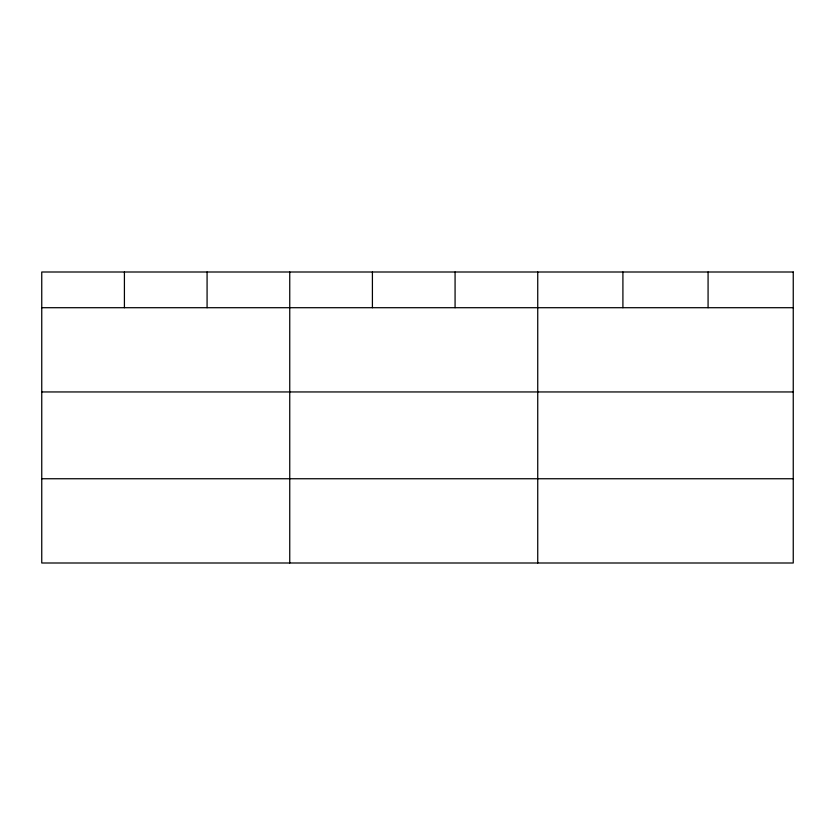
<?xml version="1.0" encoding="UTF-8"?>
<svg xmlns="http://www.w3.org/2000/svg" width="835" height="835" viewBox="0 0 835 835"><rect width="100%" height="100%" fill="white"/><g stroke="black" fill="none" stroke-linecap="round" stroke-linejoin="round"><path stroke-width="1.25" d="M41.75 307.708L793.25 307.708M41.75 391.949L793.25 391.949M41.75 478.747L793.25 478.747M708.08 272.001L708.08 307.708M622.91 272.001L622.91 307.708M537.74 272.001L537.74 562.999M455.075 272.001L455.075 307.708M372.41 272.001L372.41 307.708M289.745 272.001L289.745 562.999M207.08 272.001L207.08 307.708M124.415 272.001L124.415 307.708M793.25 272.001L41.75 272.001L41.75 562.999L793.25 562.999L793.25 272.001"/></g></svg>
